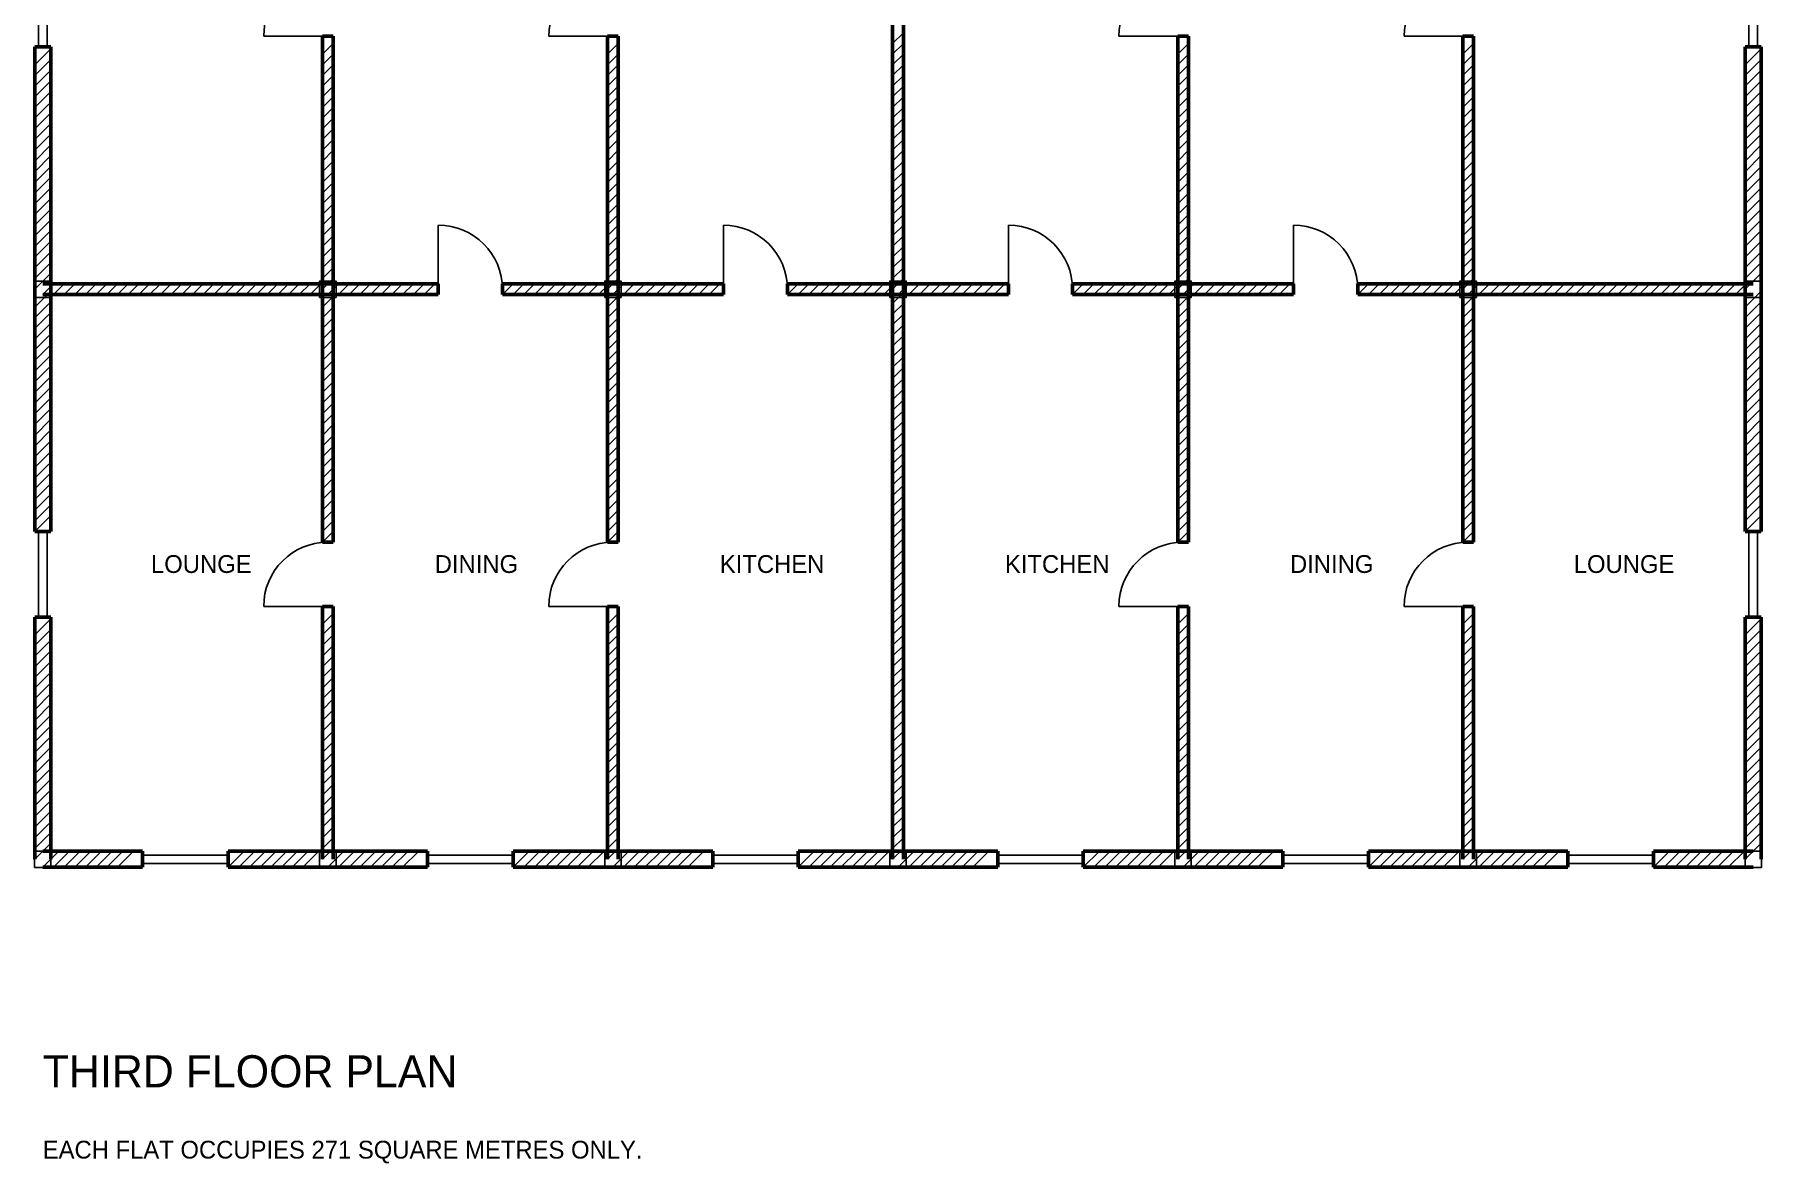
# Model space of a CAD drawing. Header units: millimetres. Extents: x -115 to 209599, y -4269 to 24115.
# Drawn here: x 107885 to 132115, y -4269 to 11575 of the extents above; entities that cross this region are included whole.
import ezdxf

# ---------------------------------------------------------------- set-up
doc = ezdxf.new("R2010")
doc.units = ezdxf.units.MM
for name, color, linetype in [('COLUMN', 5, 'CONTINUOUS'), ('DOOR', 3, 'CONTINUOUS'), ('TEXT', 6, 'CONTINUOUS'), ('WALL', 4, 'CONTINUOUS'), ('WIND', 2, 'CONTINUOUS')]:
    doc.layers.add(name, color=color, linetype=linetype)

msp = doc.modelspace()

# ---------------------------------------------------------------- linework, layer by layer
at = {"layer": 'COLUMN'}
for points in [[(107885, 7885), (108115, 7885), (108115, 8115), (107885, 8115)], [(111885, 7885), (112115, 7885), (112115, 8115), (111885, 8115)], [(115885, 7885), (116115, 7885), (116115, 8115), (115885, 8115)], [(119885, 7885), (120115, 7885), (120115, 8115), (119885, 8115)], [(123885, 7885), (124115, 7885), (124115, 8115), (123885, 8115)], [(127885, 7885), (128115, 7885), (128115, 8115), (127885, 8115)], [(131885, 7885), (132115, 7885), (132115, 8115), (131885, 8115)], [(107885, -115), (108115, -115), (108115, 115), (107885, 115)], [(111885, -115), (112115, -115), (112115, 115), (111885, 115)], [(115885, -115), (116115, -115), (116115, 115), (115885, 115)], [(119885, -115), (120115, -115), (120115, 115), (119885, 115)], [(123885, -115), (124115, -115), (124115, 115), (123885, 115)], [(127885, -115), (128115, -115), (128115, 115), (127885, 115)], [(131885, -115), (132115, -115), (132115, 115), (131885, 115)]]:
    msp.add_lwpolyline(points, close=True, dxfattribs=at)
at = {"layer": 'DOOR'}
for p, q in [((112000, 11550), (111100, 11550)), ((116000, 11550), (115100, 11550)), ((124000, 11550), (123100, 11550)), ((128000, 11550), (127100, 11550)), ((113550, 8000), (113550, 8900)), ((117550, 8000), (117550, 8900)), ((121550, 8000), (121550, 8900)), ((125550, 8000), (125550, 8900)), ((112000, 3550), (111100, 3550)), ((116000, 3550), (115100, 3550)), ((124000, 3550), (123100, 3550)), ((128000, 3550), (127100, 3550))]:
    msp.add_line(p, q, dxfattribs=at)
for centre, start, end in [((112000, 11550), 90, 180), ((116000, 11550), 90, 180), ((124000, 11550), 90, 180), ((128000, 11550), 90, 180), ((113550, 8000), 0, 90), ((117550, 8000), 0, 90), ((121550, 8000), 0, 90), ((125550, 8000), 0, 90), ((112000, 3550), 90, 180), ((116000, 3550), 90, 180), ((124000, 3550), 90, 180), ((128000, 3550), 90, 180)]:
    msp.add_arc(centre, 900, start, end, dxfattribs=at)
at = {"layer": 'WALL', "lineweight": 50}
for p, q in [((119925, 8000), (119925, 16000)), ((120075, 16000), (120075, 8000)), ((107887.5, 8000), (107887.5, 11400)), ((107887.5, 11400), (108112.5, 11400)), ((108112.5, 11400), (108112.5, 8000)), ((111925, 8000), (111925, 11550)), ((111925, 11550), (112075, 11550)), ((112075, 11550), (112075, 8000)), ((115925, 8000), (115925, 11550)), ((115925, 11550), (116075, 11550)), ((116075, 11550), (116075, 8000)), ((123925, 8000), (123925, 11550)), ((123925, 11550), (124075, 11550)), ((124075, 11550), (124075, 8000)), ((127925, 8000), (127925, 11550)), ((127925, 11550), (128075, 11550)), ((128075, 11550), (128075, 8000)), ((131887.5, 8000), (131887.5, 11400)), ((131887.5, 11400), (132112.5, 11400)), ((132112.5, 11400), (132112.5, 8000)), ((107887.5, 4600), (107887.5, 8000)), ((112000, 8075), (108000, 8075)), ((108112.5, 8000), (108112.5, 4600)), ((111925, 4450), (111925, 8000)), ((113550, 8075), (112000, 8075)), ((112075, 8000), (112075, 4450)), ((113550, 7925), (113550, 8075)), ((116000, 8075), (114450, 8075)), ((114450, 7925), (114450, 8075)), ((115925, 4450), (115925, 8000)), ((117550, 8075), (116000, 8075)), ((116075, 8000), (116075, 4450)), ((117550, 7925), (117550, 8075)), ((120000, 8075), (118450, 8075)), ((118450, 7925), (118450, 8075)), ((119925, 0), (119925, 8000)), ((121550, 8075), (120000, 8075)), ((120075, 8000), (120075, 0)), ((121550, 7925), (121550, 8075)), ((124000, 8075), (122450, 8075)), ((122450, 7925), (122450, 8075)), ((123925, 4450), (123925, 8000)), ((125550, 8075), (124000, 8075)), ((124075, 8000), (124075, 4450)), ((125550, 7925), (125550, 8075)), ((128000, 8075), (126450, 8075)), ((126450, 7925), (126450, 8075)), ((127925, 4450), (127925, 8000)), ((132000, 8075), (128000, 8075)), ((128075, 8000), (128075, 4450)), ((131887.5, 4600), (131887.5, 8000)), ((132112.5, 8000), (132112.5, 4600)), ((108000, 7925), (112000, 7925)), ((112000, 7925), (113550, 7925)), ((114450, 7925), (116000, 7925)), ((116000, 7925), (117550, 7925)), ((118450, 7925), (120000, 7925)), ((120000, 7925), (121550, 7925)), ((122450, 7925), (124000, 7925)), ((124000, 7925), (125550, 7925)), ((126450, 7925), (128000, 7925)), ((128000, 7925), (132000, 7925)), ((107887.5, 4600), (108112.5, 4600)), ((111925, 4450), (112075, 4450)), ((115925, 4450), (116075, 4450)), ((123925, 4450), (124075, 4450)), ((127925, 4450), (128075, 4450)), ((131887.5, 4600), (132112.5, 4600)), ((107887.5, 0), (107887.5, 3400)), ((107887.5, 3400), (108112.5, 3400)), ((108112.5, 3400), (108112.5, 0)), ((111925, 0), (111925, 3550)), ((111925, 3550), (112075, 3550)), ((112075, 3550), (112075, 0)), ((115925, 0), (115925, 3550)), ((115925, 3550), (116075, 3550)), ((116075, 3550), (116075, 0)), ((123925, 0), (123925, 3550)), ((123925, 3550), (124075, 3550)), ((124075, 3550), (124075, 0)), ((127925, 0), (127925, 3550)), ((127925, 3550), (128075, 3550)), ((128075, 3550), (128075, 0)), ((131887.5, 0), (131887.5, 3400)), ((131887.5, 3400), (132112.5, 3400)), ((132112.5, 3400), (132112.5, 0)), ((109400, 112.5), (108000, 112.5)), ((109400, -112.5), (109400, 112.5)), ((112000, 112.5), (110600, 112.5)), ((110600, -112.5), (110600, 112.5)), ((113400, 112.5), (112000, 112.5)), ((113400, -112.5), (113400, 112.5)), ((116000, 112.5), (114600, 112.5)), ((114600, -112.5), (114600, 112.5)), ((117400, 112.5), (116000, 112.5)), ((117400, -112.5), (117400, 112.5)), ((120000, 112.5), (118600, 112.5)), ((118600, -112.5), (118600, 112.5)), ((121400, 112.5), (120000, 112.5)), ((121400, -112.5), (121400, 112.5)), ((124000, 112.5), (122600, 112.5)), ((122600, -112.5), (122600, 112.5)), ((125400, 112.5), (124000, 112.5)), ((125400, -112.5), (125400, 112.5)), ((128000, 112.5), (126600, 112.5)), ((126600, -112.5), (126600, 112.5)), ((129400, 112.5), (128000, 112.5)), ((129400, -112.5), (129400, 112.5)), ((132000, 112.5), (130600, 112.5)), ((130600, -112.5), (130600, 112.5)), ((108000, -112.5), (109400, -112.5)), ((110600, -112.5), (112000, -112.5)), ((112000, -112.5), (113400, -112.5)), ((114600, -112.5), (116000, -112.5)), ((116000, -112.5), (117400, -112.5)), ((118600, -112.5), (120000, -112.5)), ((120000, -112.5), (121400, -112.5)), ((122600, -112.5), (124000, -112.5)), ((124000, -112.5), (125400, -112.5)), ((126600, -112.5), (128000, -112.5)), ((128000, -112.5), (129400, -112.5)), ((130600, -112.5), (132000, -112.5))]:
    msp.add_line(p, q, dxfattribs=at)
at = {"layer": 'WALL'}
for p, q in [((111925, 11300), (112075, 11450)), ((115925, 11300), (116075, 11450)), ((119925, 11450), (120075, 11600)), ((119925, 11300), (120075, 11450)), ((123925, 11300), (124075, 11450)), ((127925, 11300), (128075, 11450)), ((107887.5, 11150), (108112.5, 11375)), ((107887.5, 11000), (108112.5, 11225)), ((111925, 11150), (112075, 11300)), ((111925, 11000), (112075, 11150)), ((115925, 11150), (116075, 11300)), ((115925, 11000), (116075, 11150)), ((119925, 11150), (120075, 11300)), ((119925, 11000), (120075, 11150)), ((123925, 11150), (124075, 11300)), ((123925, 11000), (124075, 11150)), ((127925, 11150), (128075, 11300)), ((127925, 11000), (128075, 11150)), ((131887.5, 11150), (132112.5, 11375)), ((131887.5, 11000), (132112.5, 11225)), ((107887.5, 10850), (108112.5, 11075)), ((107887.5, 10700), (108112.5, 10925)), ((111925, 10850), (112075, 11000)), ((115925, 10850), (116075, 11000)), ((119925, 10850), (120075, 11000)), ((123925, 10850), (124075, 11000)), ((127925, 10850), (128075, 11000)), ((131887.5, 10850), (132112.5, 11075)), ((131887.5, 10700), (132112.5, 10925)), ((107887.5, 10550), (108112.5, 10775)), ((111925, 10700), (112075, 10850)), ((111925, 10550), (112075, 10700)), ((115925, 10700), (116075, 10850)), ((115925, 10550), (116075, 10700)), ((119925, 10700), (120075, 10850)), ((119925, 10550), (120075, 10700)), ((123925, 10700), (124075, 10850)), ((123925, 10550), (124075, 10700)), ((127925, 10700), (128075, 10850)), ((127925, 10550), (128075, 10700)), ((131887.5, 10550), (132112.5, 10775)), ((107887.5, 10400), (108112.5, 10625)), ((107887.5, 10250), (108112.5, 10475)), ((111925, 10400), (112075, 10550)), ((115925, 10400), (116075, 10550)), ((119925, 10400), (120075, 10550)), ((123925, 10400), (124075, 10550)), ((127925, 10400), (128075, 10550)), ((131887.5, 10400), (132112.5, 10625)), ((131887.5, 10250), (132112.5, 10475)), ((107887.5, 10100), (108112.5, 10325)), ((111925, 10250), (112075, 10400)), ((111925, 10100), (112075, 10250)), ((115925, 10250), (116075, 10400)), ((115925, 10100), (116075, 10250)), ((119925, 10250), (120075, 10400)), ((119925, 10100), (120075, 10250)), ((123925, 10250), (124075, 10400)), ((123925, 10100), (124075, 10250)), ((127925, 10250), (128075, 10400)), ((127925, 10100), (128075, 10250)), ((131887.5, 10100), (132112.5, 10325)), ((107887.5, 9950), (108112.5, 10175)), ((107887.5, 9800), (108112.5, 10025)), ((111925, 9950), (112075, 10100)), ((111925, 9800), (112075, 9950)), ((115925, 9950), (116075, 10100)), ((115925, 9800), (116075, 9950)), ((119925, 9950), (120075, 10100)), ((119925, 9800), (120075, 9950)), ((123925, 9950), (124075, 10100)), ((123925, 9800), (124075, 9950)), ((127925, 9950), (128075, 10100)), ((127925, 9800), (128075, 9950)), ((131887.5, 9950), (132112.5, 10175)), ((131887.5, 9800), (132112.5, 10025)), ((107887.5, 9650), (108112.5, 9875)), ((107887.5, 9500), (108112.5, 9725)), ((111925, 9650), (112075, 9800)), ((115925, 9650), (116075, 9800)), ((119925, 9650), (120075, 9800)), ((123925, 9650), (124075, 9800)), ((127925, 9650), (128075, 9800)), ((131887.5, 9650), (132112.5, 9875)), ((131887.5, 9500), (132112.5, 9725)), ((107887.5, 9350), (108112.5, 9575)), ((111925, 9500), (112075, 9650)), ((111925, 9350), (112075, 9500)), ((115925, 9500), (116075, 9650)), ((115925, 9350), (116075, 9500)), ((119925, 9500), (120075, 9650)), ((119925, 9350), (120075, 9500)), ((123925, 9500), (124075, 9650)), ((123925, 9350), (124075, 9500)), ((127925, 9500), (128075, 9650)), ((127925, 9350), (128075, 9500)), ((131887.5, 9350), (132112.5, 9575)), ((107887.5, 9200), (108112.5, 9425)), ((107887.5, 9050), (108112.5, 9275)), ((111925, 9200), (112075, 9350)), ((115925, 9200), (116075, 9350)), ((119925, 9200), (120075, 9350)), ((123925, 9200), (124075, 9350)), ((127925, 9200), (128075, 9350)), ((131887.5, 9200), (132112.5, 9425)), ((131887.5, 9050), (132112.5, 9275)), ((107887.5, 8900), (108112.5, 9125)), ((107887.5, 8750), (108112.5, 8975)), ((111925, 9050), (112075, 9200)), ((111925, 8900), (112075, 9050)), ((115925, 9050), (116075, 9200)), ((115925, 8900), (116075, 9050)), ((119925, 9050), (120075, 9200)), ((119925, 8900), (120075, 9050)), ((123925, 9050), (124075, 9200)), ((123925, 8900), (124075, 9050)), ((127925, 9050), (128075, 9200)), ((127925, 8900), (128075, 9050)), ((131887.5, 8900), (132112.5, 9125)), ((131887.5, 8750), (132112.5, 8975)), ((107887.5, 8600), (108112.5, 8825)), ((111925, 8750), (112075, 8900)), ((111925, 8600), (112075, 8750)), ((115925, 8750), (116075, 8900)), ((115925, 8600), (116075, 8750)), ((119925, 8750), (120075, 8900)), ((119925, 8600), (120075, 8750)), ((123925, 8750), (124075, 8900)), ((123925, 8600), (124075, 8750)), ((127925, 8750), (128075, 8900)), ((127925, 8600), (128075, 8750)), ((131887.5, 8600), (132112.5, 8825)), ((107887.5, 8450), (108112.5, 8675)), ((107887.5, 8300), (108112.5, 8525)), ((111925, 8450), (112075, 8600)), ((115925, 8450), (116075, 8600)), ((119925, 8450), (120075, 8600)), ((123925, 8450), (124075, 8600)), ((127925, 8450), (128075, 8600)), ((131887.5, 8450), (132112.5, 8675)), ((131887.5, 8300), (132112.5, 8525)), ((107887.5, 8150), (108112.5, 8375)), ((111925, 8300), (112075, 8450)), ((111925, 8150), (112075, 8300)), ((115925, 8300), (116075, 8450)), ((115925, 8150), (116075, 8300)), ((119925, 8300), (120075, 8450)), ((119925, 8150), (120075, 8300)), ((123925, 8300), (124075, 8450)), ((123925, 8150), (124075, 8300)), ((127925, 8300), (128075, 8450)), ((127925, 8150), (128075, 8300)), ((131887.5, 8150), (132112.5, 8375)), ((107887.5, 8000), (108112.5, 8225)), ((108000, 7925), (108150, 8075)), ((108150, 7925), (108300, 8075)), ((108300, 7925), (108450, 8075)), ((108450, 7925), (108600, 8075)), ((108600, 7925), (108750, 8075)), ((108750, 7925), (108900, 8075)), ((108900, 7925), (109050, 8075)), ((109050, 7925), (109200, 8075)), ((109200, 7925), (109350, 8075)), ((109350, 7925), (109500, 8075)), ((109500, 7925), (109650, 8075)), ((109650, 7925), (109800, 8075)), ((109800, 7925), (109950, 8075)), ((109950, 7925), (110100, 8075)), ((110100, 7925), (110250, 8075)), ((110250, 7925), (110400, 8075)), ((110400, 7925), (110550, 8075)), ((110550, 7925), (110700, 8075)), ((110700, 7925), (110850, 8075)), ((110850, 7925), (111000, 8075)), ((111000, 7925), (111150, 8075)), ((111150, 7925), (111300, 8075)), ((111300, 7925), (111450, 8075)), ((111450, 7925), (111600, 8075)), ((111600, 7925), (111750, 8075)), ((111750, 7925), (111900, 8075)), ((111925, 8000), (112075, 8150)), ((112000, 7925), (112150, 8075)), ((112150, 7925), (112300, 8075)), ((112300, 7925), (112450, 8075)), ((112450, 7925), (112600, 8075)), ((112600, 7925), (112750, 8075)), ((112750, 7925), (112900, 8075)), ((112900, 7925), (113050, 8075)), ((113050, 7925), (113200, 8075)), ((113200, 7925), (113350, 8075)), ((113350, 7925), (113500, 8075)), ((114450, 7925), (114600, 8075)), ((114600, 7925), (114750, 8075)), ((114750, 7925), (114900, 8075)), ((114900, 7925), (115050, 8075)), ((115050, 7925), (115200, 8075)), ((115200, 7925), (115350, 8075)), ((115350, 7925), (115500, 8075)), ((115500, 7925), (115650, 8075)), ((115650, 7925), (115800, 8075)), ((115800, 7925), (115950, 8075)), ((115925, 8000), (116075, 8150)), ((116000, 7925), (116150, 8075)), ((116150, 7925), (116300, 8075)), ((116300, 7925), (116450, 8075)), ((116450, 7925), (116600, 8075)), ((116600, 7925), (116750, 8075)), ((116750, 7925), (116900, 8075)), ((116900, 7925), (117050, 8075)), ((117050, 7925), (117200, 8075)), ((117200, 7925), (117350, 8075)), ((117350, 7925), (117500, 8075)), ((118450, 7925), (118600, 8075)), ((118600, 7925), (118750, 8075)), ((118750, 7925), (118900, 8075)), ((118900, 7925), (119050, 8075)), ((119050, 7925), (119200, 8075)), ((119200, 7925), (119350, 8075)), ((119350, 7925), (119500, 8075)), ((119500, 7925), (119650, 8075)), ((119650, 7925), (119800, 8075)), ((119800, 7925), (119950, 8075)), ((119925, 8000), (120075, 8150)), ((120000, 7925), (120150, 8075)), ((120150, 7925), (120300, 8075)), ((120300, 7925), (120450, 8075)), ((120450, 7925), (120600, 8075)), ((120600, 7925), (120750, 8075)), ((120750, 7925), (120900, 8075)), ((120900, 7925), (121050, 8075)), ((121050, 7925), (121200, 8075)), ((121200, 7925), (121350, 8075)), ((121350, 7925), (121500, 8075)), ((122450, 7925), (122600, 8075)), ((122600, 7925), (122750, 8075)), ((122750, 7925), (122900, 8075)), ((122900, 7925), (123050, 8075)), ((123050, 7925), (123200, 8075)), ((123200, 7925), (123350, 8075)), ((123350, 7925), (123500, 8075)), ((123500, 7925), (123650, 8075)), ((123650, 7925), (123800, 8075)), ((123800, 7925), (123950, 8075)), ((123925, 8000), (124075, 8150)), ((124000, 7925), (124150, 8075)), ((124150, 7925), (124300, 8075)), ((124300, 7925), (124450, 8075)), ((124450, 7925), (124600, 8075)), ((124600, 7925), (124750, 8075)), ((124750, 7925), (124900, 8075)), ((124900, 7925), (125050, 8075)), ((125050, 7925), (125200, 8075)), ((125200, 7925), (125350, 8075)), ((125350, 7925), (125500, 8075)), ((126450, 7925), (126600, 8075)), ((126600, 7925), (126750, 8075)), ((126750, 7925), (126900, 8075)), ((126900, 7925), (127050, 8075)), ((127050, 7925), (127200, 8075)), ((127200, 7925), (127350, 8075)), ((127350, 7925), (127500, 8075)), ((127500, 7925), (127650, 8075)), ((127650, 7925), (127800, 8075)), ((127800, 7925), (127950, 8075)), ((127925, 8000), (128075, 8150)), ((128000, 7925), (128150, 8075)), ((128150, 7925), (128300, 8075)), ((128300, 7925), (128450, 8075)), ((128450, 7925), (128600, 8075)), ((128600, 7925), (128750, 8075)), ((128750, 7925), (128900, 8075)), ((128900, 7925), (129050, 8075)), ((129050, 7925), (129200, 8075)), ((129200, 7925), (129350, 8075)), ((129350, 7925), (129500, 8075)), ((129500, 7925), (129650, 8075)), ((129650, 7925), (129800, 8075)), ((129800, 7925), (129950, 8075)), ((129950, 7925), (130100, 8075)), ((130100, 7925), (130250, 8075)), ((130250, 7925), (130400, 8075)), ((130400, 7925), (130550, 8075)), ((130550, 7925), (130700, 8075)), ((130700, 7925), (130850, 8075)), ((130850, 7925), (131000, 8075)), ((131000, 7925), (131150, 8075)), ((131150, 7925), (131300, 8075)), ((131300, 7925), (131450, 8075)), ((131450, 7925), (131600, 8075)), ((131600, 7925), (131750, 8075)), ((131750, 7925), (131900, 8075)), ((131887.5, 8000), (132112.5, 8225)), ((107887.5, 7750), (108112.5, 7975)), ((107887.5, 7600), (108112.5, 7825)), ((111925, 7750), (112075, 7900)), ((115925, 7750), (116075, 7900)), ((119925, 7800), (120075, 7950)), ((119925, 7650), (120075, 7800)), ((123925, 7750), (124075, 7900)), ((127925, 7750), (128075, 7900)), ((131887.5, 7750), (132112.5, 7975)), ((131887.5, 7600), (132112.5, 7825)), ((107887.5, 7450), (108112.5, 7675)), ((107887.5, 7300), (108112.5, 7525)), ((111925, 7600), (112075, 7750)), ((111925, 7450), (112075, 7600)), ((115925, 7600), (116075, 7750)), ((115925, 7450), (116075, 7600)), ((119925, 7500), (120075, 7650)), ((123925, 7600), (124075, 7750)), ((123925, 7450), (124075, 7600)), ((127925, 7600), (128075, 7750)), ((127925, 7450), (128075, 7600)), ((131887.5, 7450), (132112.5, 7675)), ((131887.5, 7300), (132112.5, 7525)), ((107887.5, 7150), (108112.5, 7375)), ((111925, 7300), (112075, 7450)), ((111925, 7150), (112075, 7300)), ((115925, 7300), (116075, 7450)), ((115925, 7150), (116075, 7300)), ((119925, 7350), (120075, 7500)), ((119925, 7200), (120075, 7350)), ((123925, 7300), (124075, 7450)), ((123925, 7150), (124075, 7300)), ((127925, 7300), (128075, 7450)), ((127925, 7150), (128075, 7300)), ((131887.5, 7150), (132112.5, 7375)), ((107887.5, 7000), (108112.5, 7225)), ((107887.5, 6850), (108112.5, 7075)), ((111925, 7000), (112075, 7150)), ((115925, 7000), (116075, 7150)), ((119925, 7050), (120075, 7200)), ((119925, 6900), (120075, 7050)), ((123925, 7000), (124075, 7150)), ((127925, 7000), (128075, 7150)), ((131887.5, 7000), (132112.5, 7225)), ((131887.5, 6850), (132112.5, 7075)), ((107887.5, 6700), (108112.5, 6925)), ((111925, 6850), (112075, 7000)), ((111925, 6700), (112075, 6850)), ((115925, 6850), (116075, 7000)), ((115925, 6700), (116075, 6850)), ((119925, 6750), (120075, 6900)), ((123925, 6850), (124075, 7000)), ((123925, 6700), (124075, 6850)), ((127925, 6850), (128075, 7000)), ((127925, 6700), (128075, 6850)), ((131887.5, 6700), (132112.5, 6925)), ((107887.5, 6550), (108112.5, 6775)), ((107887.5, 6400), (108112.5, 6625)), ((111925, 6550), (112075, 6700)), ((111925, 6400), (112075, 6550)), ((115925, 6550), (116075, 6700)), ((115925, 6400), (116075, 6550)), ((119925, 6600), (120075, 6750)), ((119925, 6450), (120075, 6600)), ((123925, 6550), (124075, 6700)), ((123925, 6400), (124075, 6550)), ((127925, 6550), (128075, 6700)), ((127925, 6400), (128075, 6550)), ((131887.5, 6550), (132112.5, 6775)), ((131887.5, 6400), (132112.5, 6625)), ((107887.5, 6250), (108112.5, 6475)), ((107887.5, 6100), (108112.5, 6325)), ((111925, 6250), (112075, 6400)), ((115925, 6250), (116075, 6400)), ((119925, 6300), (120075, 6450)), ((119925, 6150), (120075, 6300)), ((123925, 6250), (124075, 6400)), ((127925, 6250), (128075, 6400)), ((131887.5, 6250), (132112.5, 6475)), ((131887.5, 6100), (132112.5, 6325)), ((107887.5, 5950), (108112.5, 6175)), ((111925, 6100), (112075, 6250)), ((111925, 5950), (112075, 6100)), ((115925, 6100), (116075, 6250)), ((115925, 5950), (116075, 6100)), ((119925, 6000), (120075, 6150)), ((123925, 6100), (124075, 6250)), ((123925, 5950), (124075, 6100)), ((127925, 6100), (128075, 6250)), ((127925, 5950), (128075, 6100)), ((131887.5, 5950), (132112.5, 6175)), ((107887.5, 5800), (108112.5, 6025)), ((107887.5, 5650), (108112.5, 5875)), ((111925, 5800), (112075, 5950)), ((115925, 5800), (116075, 5950)), ((119925, 5850), (120075, 6000)), ((119925, 5700), (120075, 5850)), ((123925, 5800), (124075, 5950)), ((127925, 5800), (128075, 5950)), ((131887.5, 5800), (132112.5, 6025)), ((131887.5, 5650), (132112.5, 5875)), ((107887.5, 5500), (108112.5, 5725)), ((107887.5, 5350), (108112.5, 5575)), ((111925, 5650), (112075, 5800)), ((111925, 5500), (112075, 5650)), ((115925, 5650), (116075, 5800)), ((115925, 5500), (116075, 5650)), ((119925, 5550), (120075, 5700)), ((123925, 5650), (124075, 5800)), ((123925, 5500), (124075, 5650)), ((127925, 5650), (128075, 5800)), ((127925, 5500), (128075, 5650)), ((131887.5, 5500), (132112.5, 5725)), ((131887.5, 5350), (132112.5, 5575)), ((107887.5, 5200), (108112.5, 5425)), ((111925, 5350), (112075, 5500)), ((111925, 5200), (112075, 5350)), ((115925, 5350), (116075, 5500)), ((115925, 5200), (116075, 5350)), ((119925, 5400), (120075, 5550)), ((119925, 5250), (120075, 5400)), ((123925, 5350), (124075, 5500)), ((123925, 5200), (124075, 5350)), ((127925, 5350), (128075, 5500)), ((127925, 5200), (128075, 5350)), ((131887.5, 5200), (132112.5, 5425)), ((107887.5, 5050), (108112.5, 5275)), ((107887.5, 4900), (108112.5, 5125)), ((111925, 5050), (112075, 5200)), ((115925, 5050), (116075, 5200)), ((119925, 5100), (120075, 5250)), ((119925, 4950), (120075, 5100)), ((123925, 5050), (124075, 5200)), ((127925, 5050), (128075, 5200)), ((131887.5, 5050), (132112.5, 5275)), ((131887.5, 4900), (132112.5, 5125)), ((107887.5, 4750), (108112.5, 4975)), ((111925, 4900), (112075, 5050)), ((111925, 4750), (112075, 4900)), ((115925, 4900), (116075, 5050)), ((115925, 4750), (116075, 4900)), ((119925, 4800), (120075, 4950)), ((123925, 4900), (124075, 5050)), ((123925, 4750), (124075, 4900)), ((127925, 4900), (128075, 5050)), ((127925, 4750), (128075, 4900)), ((131887.5, 4750), (132112.5, 4975)), ((107887.5, 4600), (108112.5, 4825)), ((111925, 4600), (112075, 4750)), ((115925, 4600), (116075, 4750)), ((119925, 4650), (120075, 4800)), ((119925, 4500), (120075, 4650)), ((123925, 4600), (124075, 4750)), ((127925, 4600), (128075, 4750)), ((131887.5, 4600), (132112.5, 4825)), ((111925, 4450), (112075, 4600)), ((115925, 4450), (116075, 4600)), ((119925, 4350), (120075, 4500)), ((123925, 4450), (124075, 4600)), ((127925, 4450), (128075, 4600)), ((119925, 4200), (120075, 4350)), ((119925, 4050), (120075, 4200)), ((119925, 3900), (120075, 4050)), ((119925, 3750), (120075, 3900)), ((119925, 3600), (120075, 3750)), ((111925, 3300), (112075, 3450)), ((115925, 3300), (116075, 3450)), ((119925, 3450), (120075, 3600)), ((119925, 3300), (120075, 3450)), ((123925, 3300), (124075, 3450)), ((127925, 3300), (128075, 3450)), ((107887.5, 3150), (108112.5, 3375)), ((107887.5, 3000), (108112.5, 3225)), ((111925, 3150), (112075, 3300)), ((111925, 3000), (112075, 3150)), ((115925, 3150), (116075, 3300)), ((115925, 3000), (116075, 3150)), ((119925, 3150), (120075, 3300)), ((119925, 3000), (120075, 3150)), ((123925, 3150), (124075, 3300)), ((123925, 3000), (124075, 3150)), ((127925, 3150), (128075, 3300)), ((127925, 3000), (128075, 3150)), ((131887.5, 3150), (132112.5, 3375)), ((131887.5, 3000), (132112.5, 3225)), ((107887.5, 2850), (108112.5, 3075)), ((107887.5, 2700), (108112.5, 2925)), ((111925, 2850), (112075, 3000)), ((115925, 2850), (116075, 3000)), ((119925, 2850), (120075, 3000)), ((123925, 2850), (124075, 3000)), ((127925, 2850), (128075, 3000)), ((131887.5, 2850), (132112.5, 3075)), ((131887.5, 2700), (132112.5, 2925)), ((107887.5, 2550), (108112.5, 2775)), ((111925, 2700), (112075, 2850)), ((111925, 2550), (112075, 2700)), ((115925, 2700), (116075, 2850)), ((115925, 2550), (116075, 2700)), ((119925, 2700), (120075, 2850)), ((119925, 2550), (120075, 2700)), ((123925, 2700), (124075, 2850)), ((123925, 2550), (124075, 2700)), ((127925, 2700), (128075, 2850)), ((127925, 2550), (128075, 2700)), ((131887.5, 2550), (132112.5, 2775)), ((107887.5, 2400), (108112.5, 2625)), ((107887.5, 2250), (108112.5, 2475)), ((111925, 2400), (112075, 2550)), ((115925, 2400), (116075, 2550)), ((119925, 2400), (120075, 2550)), ((123925, 2400), (124075, 2550)), ((127925, 2400), (128075, 2550)), ((131887.5, 2400), (132112.5, 2625)), ((131887.5, 2250), (132112.5, 2475)), ((107887.5, 2100), (108112.5, 2325)), ((111925, 2250), (112075, 2400)), ((111925, 2100), (112075, 2250)), ((115925, 2250), (116075, 2400)), ((115925, 2100), (116075, 2250)), ((119925, 2250), (120075, 2400)), ((119925, 2100), (120075, 2250)), ((123925, 2250), (124075, 2400)), ((123925, 2100), (124075, 2250)), ((127925, 2250), (128075, 2400)), ((127925, 2100), (128075, 2250)), ((131887.5, 2100), (132112.5, 2325)), ((107887.5, 1950), (108112.5, 2175)), ((107887.5, 1800), (108112.5, 2025)), ((111925, 1950), (112075, 2100)), ((111925, 1800), (112075, 1950)), ((115925, 1950), (116075, 2100)), ((115925, 1800), (116075, 1950)), ((119925, 1950), (120075, 2100)), ((119925, 1800), (120075, 1950)), ((123925, 1950), (124075, 2100)), ((123925, 1800), (124075, 1950)), ((127925, 1950), (128075, 2100)), ((127925, 1800), (128075, 1950)), ((131887.5, 1950), (132112.5, 2175)), ((131887.5, 1800), (132112.5, 2025)), ((107887.5, 1650), (108112.5, 1875)), ((107887.5, 1500), (108112.5, 1725)), ((111925, 1650), (112075, 1800)), ((115925, 1650), (116075, 1800)), ((119925, 1650), (120075, 1800)), ((123925, 1650), (124075, 1800)), ((127925, 1650), (128075, 1800)), ((131887.5, 1650), (132112.5, 1875)), ((131887.5, 1500), (132112.5, 1725)), ((107887.5, 1350), (108112.5, 1575)), ((111925, 1500), (112075, 1650)), ((111925, 1350), (112075, 1500)), ((115925, 1500), (116075, 1650)), ((115925, 1350), (116075, 1500)), ((119925, 1500), (120075, 1650)), ((119925, 1350), (120075, 1500)), ((123925, 1500), (124075, 1650)), ((123925, 1350), (124075, 1500)), ((127925, 1500), (128075, 1650)), ((127925, 1350), (128075, 1500)), ((131887.5, 1350), (132112.5, 1575)), ((107887.5, 1200), (108112.5, 1425)), ((107887.5, 1050), (108112.5, 1275)), ((111925, 1200), (112075, 1350)), ((115925, 1200), (116075, 1350)), ((119925, 1200), (120075, 1350)), ((123925, 1200), (124075, 1350)), ((127925, 1200), (128075, 1350)), ((131887.5, 1200), (132112.5, 1425)), ((131887.5, 1050), (132112.5, 1275)), ((107887.5, 900), (108112.5, 1125)), ((107887.5, 750), (108112.5, 975)), ((111925, 1050), (112075, 1200)), ((111925, 900), (112075, 1050)), ((115925, 1050), (116075, 1200)), ((115925, 900), (116075, 1050)), ((119925, 1050), (120075, 1200)), ((119925, 900), (120075, 1050)), ((123925, 1050), (124075, 1200)), ((123925, 900), (124075, 1050)), ((127925, 1050), (128075, 1200)), ((127925, 900), (128075, 1050)), ((131887.5, 900), (132112.5, 1125)), ((131887.5, 750), (132112.5, 975)), ((107887.5, 600), (108112.5, 825)), ((111925, 750), (112075, 900)), ((111925, 600), (112075, 750)), ((115925, 750), (116075, 900)), ((115925, 600), (116075, 750)), ((119925, 750), (120075, 900)), ((119925, 600), (120075, 750)), ((123925, 750), (124075, 900)), ((123925, 600), (124075, 750)), ((127925, 750), (128075, 900)), ((127925, 600), (128075, 750)), ((131887.5, 600), (132112.5, 825)), ((107887.5, 450), (108112.5, 675)), ((107887.5, 300), (108112.5, 525)), ((111925, 450), (112075, 600)), ((115925, 450), (116075, 600)), ((119925, 450), (120075, 600)), ((123925, 450), (124075, 600)), ((127925, 450), (128075, 600)), ((131887.5, 450), (132112.5, 675)), ((131887.5, 300), (132112.5, 525)), ((107887.5, 150), (108112.5, 375)), ((111925, 300), (112075, 450)), ((111925, 150), (112075, 300)), ((115925, 300), (116075, 450)), ((115925, 150), (116075, 300)), ((119925, 300), (120075, 450)), ((119925, 150), (120075, 300)), ((123925, 300), (124075, 450)), ((123925, 150), (124075, 300)), ((127925, 300), (128075, 450)), ((127925, 150), (128075, 300)), ((131887.5, 150), (132112.5, 375)), ((107887.5, 0), (108112.5, 225)), ((108000, -112.5), (108225, 112.5)), ((108150, -112.5), (108375, 112.5)), ((108300, -112.5), (108525, 112.5)), ((108450, -112.5), (108675, 112.5)), ((108600, -112.5), (108825, 112.5)), ((108750, -112.5), (108975, 112.5)), ((108900, -112.5), (109125, 112.5)), ((109050, -112.5), (109275, 112.5)), ((110600, -112.5), (110825, 112.5)), ((110750, -112.5), (110975, 112.5)), ((110900, -112.5), (111125, 112.5)), ((111050, -112.5), (111275, 112.5)), ((111200, -112.5), (111425, 112.5)), ((111350, -112.5), (111575, 112.5)), ((111500, -112.5), (111725, 112.5)), ((111650, -112.5), (111875, 112.5)), ((111925, 0), (112075, 150)), ((112000, -112.5), (112225, 112.5)), ((112150, -112.5), (112375, 112.5)), ((112300, -112.5), (112525, 112.5)), ((112450, -112.5), (112675, 112.5)), ((112600, -112.5), (112825, 112.5)), ((112750, -112.5), (112975, 112.5)), ((112900, -112.5), (113125, 112.5)), ((113050, -112.5), (113275, 112.5)), ((114600, -112.5), (114825, 112.5)), ((114750, -112.5), (114975, 112.5)), ((114900, -112.5), (115125, 112.5)), ((115050, -112.5), (115275, 112.5)), ((115200, -112.5), (115425, 112.5)), ((115350, -112.5), (115575, 112.5)), ((115500, -112.5), (115725, 112.5)), ((115650, -112.5), (115875, 112.5)), ((115925, 0), (116075, 150)), ((116000, -112.5), (116225, 112.5)), ((116150, -112.5), (116375, 112.5)), ((116300, -112.5), (116525, 112.5)), ((116450, -112.5), (116675, 112.5)), ((116600, -112.5), (116825, 112.5)), ((116750, -112.5), (116975, 112.5)), ((116900, -112.5), (117125, 112.5)), ((117050, -112.5), (117275, 112.5)), ((118600, -112.5), (118825, 112.5)), ((118750, -112.5), (118975, 112.5)), ((118900, -112.5), (119125, 112.5)), ((119050, -112.5), (119275, 112.5)), ((119200, -112.5), (119425, 112.5)), ((119350, -112.5), (119575, 112.5)), ((119500, -112.5), (119725, 112.5)), ((119650, -112.5), (119875, 112.5)), ((119925, 0), (120075, 150)), ((120000, -112.5), (120225, 112.5)), ((120150, -112.5), (120375, 112.5)), ((120300, -112.5), (120525, 112.5)), ((120450, -112.5), (120675, 112.5)), ((120600, -112.5), (120825, 112.5)), ((120750, -112.5), (120975, 112.5)), ((120900, -112.5), (121125, 112.5)), ((121050, -112.5), (121275, 112.5)), ((122600, -112.5), (122825, 112.5)), ((122750, -112.5), (122975, 112.5)), ((122900, -112.5), (123125, 112.5)), ((123050, -112.5), (123275, 112.5)), ((123200, -112.5), (123425, 112.5)), ((123350, -112.5), (123575, 112.5)), ((123500, -112.5), (123725, 112.5)), ((123650, -112.5), (123875, 112.5)), ((123925, 0), (124075, 150)), ((124000, -112.5), (124225, 112.5)), ((124150, -112.5), (124375, 112.5)), ((124300, -112.5), (124525, 112.5)), ((124450, -112.5), (124675, 112.5)), ((124600, -112.5), (124825, 112.5)), ((124750, -112.5), (124975, 112.5)), ((124900, -112.5), (125125, 112.5)), ((125050, -112.5), (125275, 112.5)), ((126600, -112.5), (126825, 112.5)), ((126750, -112.5), (126975, 112.5)), ((126900, -112.5), (127125, 112.5)), ((127050, -112.5), (127275, 112.5)), ((127200, -112.5), (127425, 112.5)), ((127350, -112.5), (127575, 112.5)), ((127500, -112.5), (127725, 112.5)), ((127650, -112.5), (127875, 112.5)), ((127925, 0), (128075, 150)), ((128000, -112.5), (128225, 112.5)), ((128150, -112.5), (128375, 112.5)), ((128300, -112.5), (128525, 112.5)), ((128450, -112.5), (128675, 112.5)), ((128600, -112.5), (128825, 112.5)), ((128750, -112.5), (128975, 112.5)), ((128900, -112.5), (129125, 112.5)), ((129050, -112.5), (129275, 112.5)), ((130600, -112.5), (130825, 112.5)), ((130750, -112.5), (130975, 112.5)), ((130900, -112.5), (131125, 112.5)), ((131050, -112.5), (131275, 112.5)), ((131200, -112.5), (131425, 112.5)), ((131350, -112.5), (131575, 112.5)), ((131500, -112.5), (131725, 112.5)), ((131650, -112.5), (131875, 112.5)), ((131887.5, 0), (132112.5, 225))]:
    msp.add_line(p, q, dxfattribs=at)
at = {"layer": 'WIND'}
for points in [[(107940, 11400), (108060, 11400), (108060, 12600), (107940, 12600)], [(131940, 11400), (132060, 11400), (132060, 12600), (131940, 12600)], [(107940, 3400), (108060, 3400), (108060, 4600), (107940, 4600)], [(131940, 3400), (132060, 3400), (132060, 4600), (131940, 4600)], [(109400, -60), (110600, -60), (110600, 60), (109400, 60)], [(113400, -60), (114600, -60), (114600, 60), (113400, 60)], [(117400, -60), (118600, -60), (118600, 60), (117400, 60)], [(121400, -60), (122600, -60), (122600, 60), (121400, 60)], [(125400, -60), (126600, -60), (126600, 60), (125400, 60)], [(129400, -60), (130600, -60), (130600, 60), (129400, 60)]]:
    msp.add_lwpolyline(points, close=True, dxfattribs=at)

# ---------------------------------------------------------------- texts
at = {"layer": 'TEXT'}
for s, height, p in [('LOUNGE', 250, (109518.8, 4018.8)), ('DINING', 250, (113500, 4018.8)), ('KITCHEN', 250, (117500, 4018.8)), ('KITCHEN', 250, (121500, 4018.8)), ('DINING', 250, (125500, 4018.8)), ('LOUNGE', 250, (129481.2, 4018.8)), ('THIRD FLOOR PLAN', 450, (108000, -3200)), ('EACH FLAT OCCUPIES 271 SQUARE METRES ONLY.', 250, (108000, -4200))]:
    msp.add_text(s, height=height, dxfattribs=at).set_placement(p)

doc.saveas('drawing.dxf')
